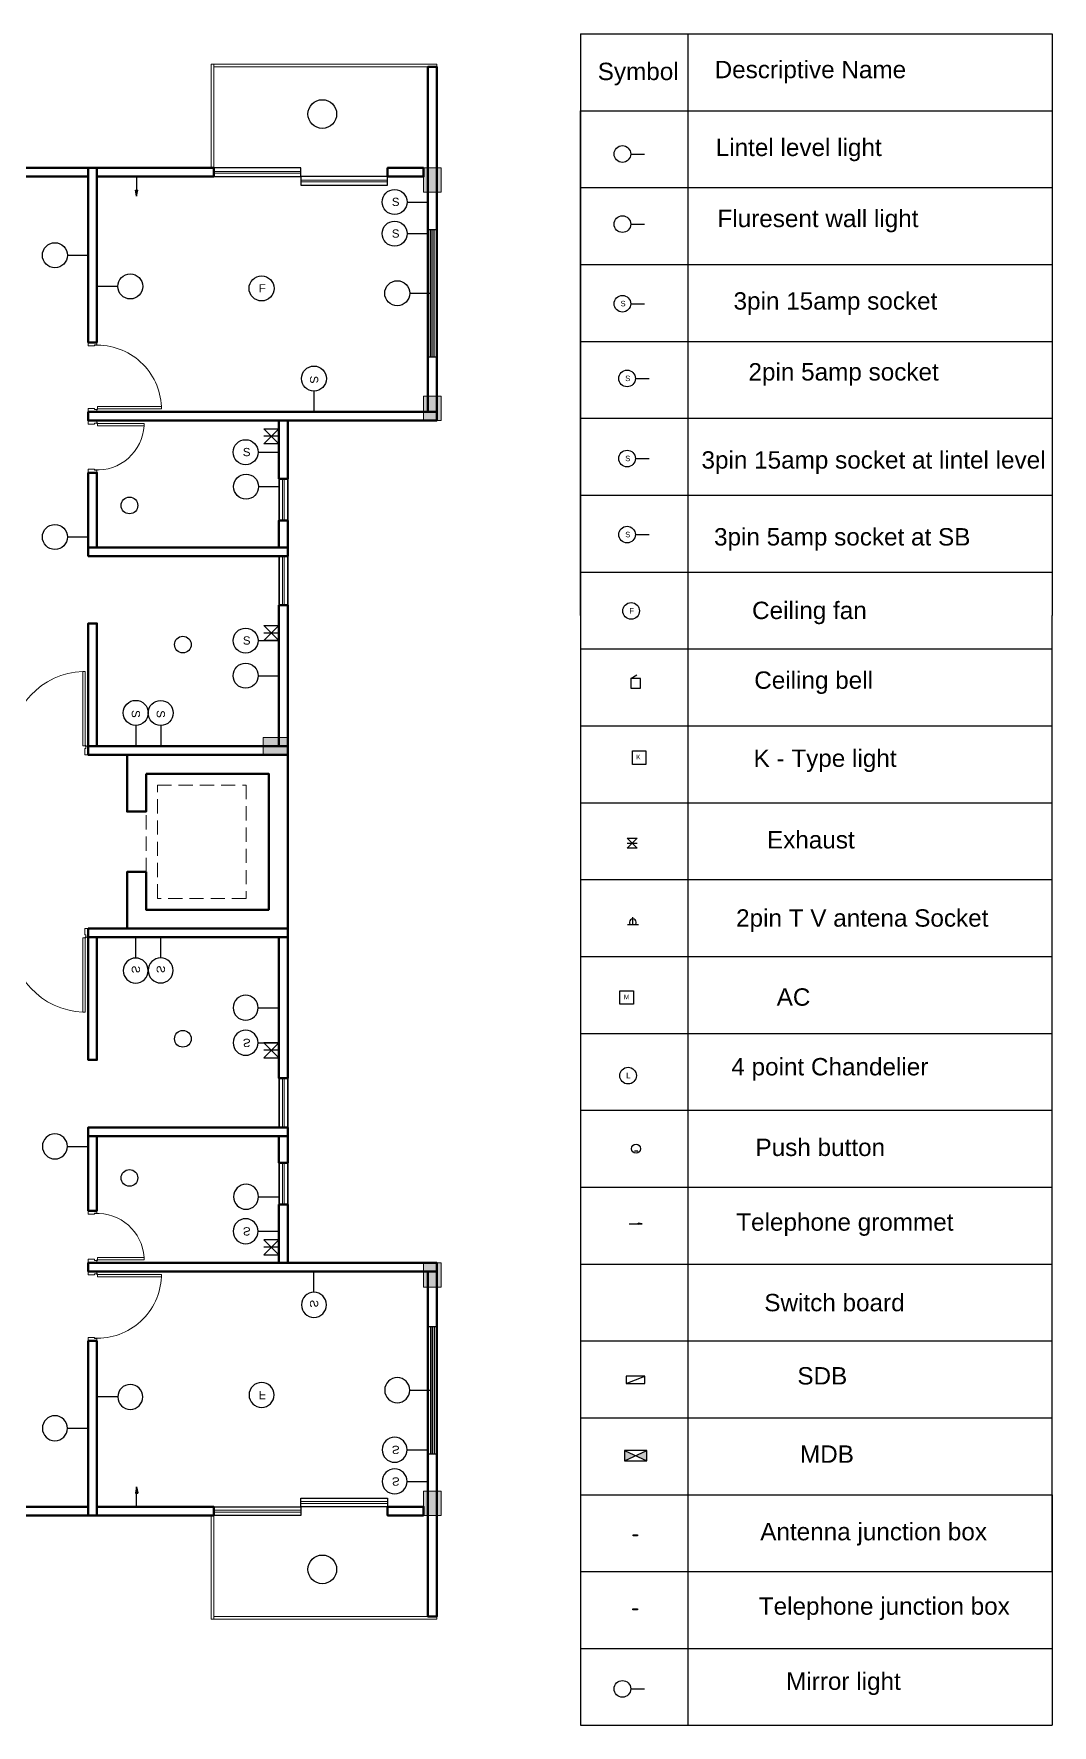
# Model space of a CAD drawing. Header units: feet. Extents: x -557 to 5700, y -423 to 603.
# Drawn here: x 1561 to 2147, y -411 to 563 of the extents above; entities that cross this region are included whole.
import ezdxf

# ---------------------------------------------------------------- set-up
doc = ezdxf.new("R2010")
doc.units = ezdxf.units.FT
doc.header["$LTSCALE"] = 30
doc.header["$MEASUREMENT"] = 0
doc.linetypes.add('HIDDEN', pattern=[0.375, 0.25, -0.125])
for name, color, linetype, lineweight in [('3 bed', 7, 'Continuous', 0), ('Door', 36, 'Continuous', 18), ('FINAL STRUCTURE', 250, 'Continuous', 0), ('h', 250, 'HIDDEN', 5), ('NF_16.02.2022', 7, 'Continuous', 0), ('wall', 250, 'Continuous', 100), ('window', 250, 'Continuous', 0)]:
    doc.layers.add(name, color=color, linetype=linetype, lineweight=lineweight)
doc.layers.add('FINAL SHEET', color=7, linetype='Continuous')
doc.styles.get("Standard").update_dxf_attribs({"font": 'arial.ttf'})

# ---------------------------------------------------------------- blocks, each defined once
blk = doc.blocks.new('*U60')
blk.add_lwpolyline([(12498666, -555594), (12499374, -555594), (12499374, -555719), (12498666, -555719)], close=True)
at = {"lineweight": 30}
blk.add_lwpolyline([(12498666, -555594), (12498666, -555719), (12499374, -555719), (12499374, -555594)], close=True, dxfattribs=at)
at = {"layer": 'window'}
blk.add_lwpolyline([(12498666, -555644), (12498666, -555669), (12499374, -555669), (12499374, -555644)], close=True, dxfattribs=at)
blk = doc.blocks.new('*U61')
blk.add_lwpolyline([(12498003, -555594), (12498603, -555594), (12498603, -555719), (12498003, -555719)], close=True)
at = {"lineweight": 30}
blk.add_lwpolyline([(12498003, -555594), (12498003, -555719), (12498603, -555719), (12498603, -555594)], close=True, dxfattribs=at)
at = {"layer": 'window'}
blk.add_lwpolyline([(12498003, -555644), (12498003, -555669), (12498603, -555669), (12498603, -555644)], close=True, dxfattribs=at)
blk = doc.blocks.new('*U55')
for points in [[(-750, -56.5), (-744, -56.5), (-744, -62.5), (-715, -62.5), (-715, -27.5), (-700, -27.5), (-700, 62.5), (-744, 62.5), (-744, 56.5), (-750, 56.5), (-750, 62.5), (-750, -62.5)], [(0, -56.5), (-6, -56.5), (-6, -62.5), (-35, -62.5), (-35, -27.5), (-50, -27.5), (-50, 62.5), (-6, 62.5), (-6, 56.5), (0, 56.5), (0, 62.5), (0, -62.5)], [(-707.5, -740), (-707.5, -70), (-672.5, -70), (-672.5, -740)]]:
    blk.add_lwpolyline(points, close=True)
blk.add_lwpolyline([(-707.5, -70), (-712.5, -67.5), (-715, -62.5)])
blk.add_circle((-712.5, -67.5), 5)
blk.add_arc((-712.5, -67.5), 673.7, 273.40392, 3.40392)
blk = doc.blocks.new('*U53')
for points in [[(-1000, -56.5), (-994, -56.5), (-994, -62.5), (-965, -62.5), (-965, -27.5), (-950, -27.5), (-950, 62.5), (-994, 62.5), (-994, 56.5), (-1000, 56.5), (-1000, 62.5), (-1000, -62.5)], [(0, -56.5), (-6, -56.5), (-6, -62.5), (-35, -62.5), (-35, -27.5), (-50, -27.5), (-50, 62.5), (-6, 62.5), (-6, 56.5), (0, 56.5), (0, 62.5), (0, -62.5)], [(-42.5, -990), (-42.5, -70), (-77.5, -70), (-77.5, -990)]]:
    blk.add_lwpolyline(points, close=True)
blk.add_lwpolyline([(-42.5, -70), (-37.5, -67.5), (-35, -62.5)])
blk.add_circle((-37.5, -67.5), 5)
blk.add_arc((-37.5, -67.5), 923.4, 177.51719, 267.51719)
blk = doc.blocks.new('*U54')
for points in [[(-1107.5, 1140), (-1107.5, 70), (-1072.5, 70), (-1072.5, 1140)], [(-1150, 56.5), (-1144, 56.5), (-1144, 62.5), (-1115, 62.5), (-1115, 27.5), (-1100, 27.5), (-1100, -62.5), (-1144, -62.5), (-1144, -56.5), (-1150, -56.5), (-1150, -62.5), (-1150, 62.5)], [(0, 56.5), (-6, 56.5), (-6, 62.5), (-35, 62.5), (-35, 27.5), (-50, 27.5), (-50, -62.5), (-6, -62.5), (-6, -56.5), (0, -56.5), (0, -62.5), (0, 62.5)]]:
    blk.add_lwpolyline(points, close=True)
blk.add_lwpolyline([(-1107.5, 70), (-1112.5, 67.5), (-1115, 62.5)])
blk.add_circle((-1112.5, 67.5), 5)
blk.add_arc((-1112.5, 67.5), 1073.2, 357.86408, 87.86408)
blk = doc.blocks.new('*U58')
blk.add_lwpolyline([(12498290, -555594), (12499540, -555594), (12499540, -555719), (12498290, -555719)], close=True)
at = {"lineweight": 30}
blk.add_lwpolyline([(12498290, -555594), (12498290, -555719), (12499540, -555719), (12499540, -555594)], close=True, dxfattribs=at)
at = {"layer": 'window'}
blk.add_lwpolyline([(12498290, -555644), (12498290, -555669), (12499540, -555669), (12499540, -555644)], close=True, dxfattribs=at)
blk = doc.blocks.new('FINAL STRUCTURE')
at = {"layer": 'FINAL STRUCTURE'}
blk.add_hatch(color=256, dxfattribs=at).paths.add_polyline_path([(16171863, 1282315), (16171863, 1281965), (16172113, 1281965), (16172113, 1282315)])
blk.add_lwpolyline([(16171863, 1282315), (16171863, 1281965), (16172113, 1281965), (16172113, 1282315)], close=True, dxfattribs=at)
blk = doc.blocks.new('lift-8p')
at = {"layer": 'h'}
blk.add_line((75, 16), (75, -16), dxfattribs=at)
blk.add_lwpolyline([(69, 30), (69, -30), (22, -30), (22, 30)], close=True, dxfattribs=at)
at = {"layer": 'wall', "lineweight": 50}
blk.add_lwpolyline([(75, -36), (10, -36), (10, 36), (75, 36), (75, 16), (85, 16), (85, 46), (0, 46), (0, -46), (85, -46), (85, -16), (75, -16)], close=True, dxfattribs=at)
blk = doc.blocks.new('erff')
at = {"layer": 'wall', "xscale": 25.35278301872314, "yscale": 25.35278301872314, "zscale": 25.35278301872314, "rotation": 90}
blk.add_blockref('lift-8p', (15643917, 1480724), dxfattribs=at)
blk = doc.blocks.new('TYNMTYM')
h = blk.add_hatch(color=256)
h.dxf.hatch_style = 1
h.paths.add_polyline_path([(1092.8, 787.2), (1092.8, 786.4), (1097, 786.4)])
h.paths.add_polyline_path([(1097, 786.4), (1092.8, 786.4), (1092.8, 785.7)])
for p, q in [((1083.3, 786.4), (1097, 786.4)), ((1097, 786.4), (1092.8, 787.2)), ((1092.8, 785.7), (1092.8, 787.2)), ((1097, 786.4), (1092.8, 785.7))]:
    blk.add_line(p, q)
blk = doc.blocks.new('fgrn')
blk.add_line((999.94, 781.66), (989.94, 781.66))
blk.add_circle((1005.94, 781.66), 6)
blk = doc.blocks.new('rgfnh')
blk.add_line((1024.12, 801.53), (1034.12, 801.53))
blk.add_circle((1018.12, 801.53), 6)
blk = doc.blocks.new('efdb')
blk.add_line((1057.7, 765.2), (1066.7, 765.2))
for points in [[(1057.7, 769.7), (1066.7, 769.7), (1057.7, 760.7)], [(1057.7, 769.7), (1066.7, 760.7), (1057.7, 760.7)]]:
    blk.add_lwpolyline(points)
blk = doc.blocks.new('eb')
blk.add_line((1033.2, 780.6), (1037.6, 783.4))
blk.add_lwpolyline([(1033.2, 773.6), (1040.2, 773.6), (1040.2, 780.6), (1033.2, 780.6)], close=True)
blk = doc.blocks.new('RTB')
h = blk.add_hatch(color=1)
h.dxf.hatch_style = 1
h.paths.add_polyline_path([(1080.3, 779.6), (1080.9, 779.6), (1080.9, 782.4), (1080.3, 782.4)])
blk.add_lwpolyline([(1080.3, 782.4), (1080.9, 782.4), (1080.9, 779.6), (1080.3, 779.6)], close=True)
blk = doc.blocks.new('FG N')
at = {"true_color": 0x6e28b8}
h = blk.add_hatch(color=192, dxfattribs=at)
h.dxf.hatch_style = 1
h.paths.add_polyline_path([(1079.6, 782.3), (1079, 782.3), (1079, 779.6), (1079.6, 779.6)])
blk.add_lwpolyline([(1079, 782.3), (1079.6, 782.3), (1079.6, 779.6), (1079, 779.6)], close=True)
blk = doc.blocks.new('TUK')
blk.add_line((1399.21, 816.29), (1407.21, 816.29))
blk.add_circle((1394.41, 816.29), 4.8)
at = {"color": 3, "insert": (1393.34, 817.92), "char_height": 3.16, "attachment_point": 1}
blk.add_mtext_dynamic_manual_height_columns('S', width=98.4707, gutter_width=15.81, heights=[0], dxfattribs=at)
blk = doc.blocks.new('GIL')
blk.add_line((1401.9, 773.24), (1409.9, 773.24))
blk.add_circle((1397.1, 773.24), 4.8)
at = {"insert": (1396.03, 774.87), "char_height": 3.16, "attachment_point": 1}
blk.add_mtext_dynamic_manual_height_columns('S', width=98.4707, gutter_width=15.81, heights=[0], dxfattribs=at)
blk = doc.blocks.new('DGB')
for p, q in [((1397.27, 458.82), (1403.64, 458.82)), ((1400.46, 458.82), (1400.46, 463.03))]:
    blk.add_line(p, q)
blk.add_arc((1400.46, 460.04), 1.99, 322.01631, 217.98369)
blk = doc.blocks.new('VMFJY')
blk.add_lwpolyline([(1400.17, 558.71), (1407.9, 558.71), (1407.9, 550.99), (1400.17, 550.99)], close=True)
at = {"color": 1, "insert": (1402.35, 556.58), "char_height": 2.73, "attachment_point": 1}
blk.add_mtext_dynamic_manual_height_columns('K', width=73.0379, gutter_width=13.66, heights=[0], dxfattribs=at)
blk = doc.blocks.new('FUK')
blk.add_lwpolyline([(1083.96, 783.55), (1090.96, 783.55), (1090.96, 776.55), (1083.96, 776.55)], close=True)
at = {"color": 1, "insert": (1085.93, 781.62), "char_height": 2.48, "attachment_point": 1}
blk.add_mtext_dynamic_manual_height_columns('M', width=66.1939, gutter_width=12.38, heights=[0], dxfattribs=at)
blk = doc.blocks.new('GUIL')
blk.add_circle((1397.67, 371.74), 4.8)
at = {"insert": (1396.6, 373.37), "char_height": 3.16, "attachment_point": 1}
blk.add_mtext_dynamic_manual_height_columns('L', width=98.4707, gutter_width=15.81, heights=[0], dxfattribs=at)
blk = doc.blocks.new('GILFJ')
blk.add_circle((1414.99, 386.79), 4.8)
at = {"insert": (1413.92, 388.42), "char_height": 3.16, "attachment_point": 1}
blk.add_mtext_dynamic_manual_height_columns('F', width=98.4707, gutter_width=15.81, heights=[0], dxfattribs=at)
blk = doc.blocks.new('YDTR7IK')
blk.add_line((1054.5, 748.6), (1058.1, 748.6))
blk.add_circle((1056.3, 750.8), 4.8)
blk = doc.blocks.new('RYFMH')
blk.add_line((1066.5, 785.8), (1077.8, 790.3))
blk.add_lwpolyline([(1077.8, 790.3), (1066.5, 790.3), (1066.5, 785.8), (1077.8, 785.8)], close=True)
blk = doc.blocks.new('EGBDTG')
h = blk.add_hatch(color=256)
h.dxf.hatch_style = 1
h.paths.add_polyline_path([(1115.3, 784), (1108.6, 780.9), (1115.3, 777.8)])
h.paths.add_polyline_path([(1101.8, 777.8), (1108.6, 780.9), (1101.8, 784)])
for p, q in [((1101.8, 777.8), (1115.3, 784)), ((1101.8, 784), (1115.3, 777.8))]:
    blk.add_line(p, q)
blk.add_lwpolyline([(1115.3, 784), (1101.8, 784), (1101.8, 777.8), (1115.3, 777.8)], close=True)

msp = doc.modelspace()

# ---------------------------------------------------------------- linework, layer by layer
for p, q in [((1875.88493, 562.99848), (2147.27299, 562.99848)), ((1875.88493, 562.99848), (1875.88493, -411.00018)), ((1937.64869, 562.99848), (1937.64869, -411.00018)), ((2147.27299, 562.99848), (2147.27299, 227.99113)), ((1875.88493, 227.99113), (1875.88493, 518.72124)), ((1875.88493, 518.72124), (1880.79694, 518.72124)), ((1875.88493, 518.72124), (2147.27299, 518.72124)), ((1880.79694, 518.72124), (2147.27299, 518.72124)), ((1875.88493, 474.44401), (2147.27299, 474.44401)), ((1875.88493, 430.16678), (2147.27299, 430.16678)), ((1875.88493, 385.88954), (2147.27299, 385.88954)), ((1875.88493, 341.61231), (2147.27299, 341.61231)), ((1875.88493, 297.33508), (2147.27299, 297.33508)), ((1875.88493, 253.05784), (2147.27299, 253.05784)), ((2147.27299, -322.54618), (2147.27299, 227.99113)), ((1875.88493, 208.78061), (2147.27299, 208.78061)), ((1875.88493, 164.50338), (2147.27299, 164.50338)), ((1875.88493, 120.22615), (2147.27299, 120.22615)), ((1875.88493, 75.94891), (2147.27299, 75.94891)), ((1875.88493, 31.67168), (2147.27299, 31.67168)), ((1875.88493, 31.67168), (2147.27299, 31.67168)), ((1875.88493, -12.60555), (2147.27299, -12.60555)), ((1875.88493, -56.88279), (2147.27299, -56.88279)), ((1875.88493, -101.16002), (2147.27299, -101.16002)), ((1875.88493, -145.43725), (2147.27299, -145.43725)), ((1875.88493, -189.71448), (2147.27299, -189.71448)), ((1875.88493, -233.99172), (2147.27299, -233.99172)), ((1875.88493, -278.26895), (2147.27299, -278.26895)), ((2147.27299, -278.26895), (2147.27299, -411.00018)), ((1875.88493, -322.54618), (2147.27299, -322.54618)), ((1875.88493, -366.77318), (2147.27299, -366.77318)), ((1875.88493, -411.00018), (2147.27299, -411.00018))]:
    msp.add_line(p, q)
for centre, radius in [((1727.30958, 516.81335), 8.25662), ((1616.34875, 291.40699), 4.8), ((1647.07181, 211.262), 4.8), ((1647.07181, -15.73124), 4.8), ((1616.34875, -95.87623), 4.8), ((1727.30958, -321.28259), 8.25662)]:
    msp.add_circle(centre, radius)
at = {"layer": 'FINAL SHEET'}
for p, q in [((1788.11146, 450.28037, -64.13599), (1793.11146, 450.28037, -64.13599)), ((1789.61146, 376.94037, -64.13599), (1789.61146, 450.28037, -64.13599)), ((1790.61146, 376.94037, -64.13599), (1790.61146, 450.28037, -64.13599)), ((1791.61146, 376.94037, -64.13599), (1791.61146, 450.28037, -64.13599)), ((1788.11146, 376.94037, -64.13599), (1793.11146, 376.94037, -64.13599)), ((1707.38378, 147.76538, -64.13599), (1707.38378, 42.76538, -64.13599)), ((1788.11146, -181.40961, -64.13599), (1793.11146, -181.40961, -64.13599)), ((1789.61146, -181.40961, -64.13599), (1789.61146, -254.74961, -64.13599)), ((1790.61146, -181.40961, -64.13599), (1790.61146, -254.74961, -64.13599)), ((1791.61146, -181.40961, -64.13599), (1791.61146, -254.74961, -64.13599)), ((1788.11146, -254.74961, -64.13599), (1793.11146, -254.74961, -64.13599))]:
    msp.add_line(p, q, dxfattribs=at)
at = {"layer": 'wall', "elevation": -64.13599}
for points in [[(1793.11146, 345.26538), (1788.11146, 345.26538), (1788.11146, 544.02538), (1793.11146, 544.02538)], [(1523.25355, 485.76538), (1523.25355, 480.76538), (1592.61146, 480.76538), (1592.61146, 485.76538)], [(1597.61146, 385.26538), (1592.61146, 385.26538), (1592.61146, 485.76538), (1597.61146, 485.76538)], [(1664.86146, 485.76538), (1664.86146, 480.76538), (1597.61146, 480.76538), (1597.61146, 485.76538)], [(1785.61146, 485.76538), (1785.61146, 480.76538), (1764.86146, 480.76538), (1764.86146, 485.76538)], [(1793.11146, 345.26538), (1793.11146, 340.26538), (1592.61146, 340.26538), (1592.61146, 345.26538)], [(1707.38378, 306.76538), (1702.38378, 306.76538), (1702.38378, 340.26538), (1707.38378, 340.26538)], [(1597.61146, 267.26538), (1592.61146, 267.26538), (1592.61146, 310.26538), (1597.61146, 310.26538)], [(1707.38378, 267.26538), (1702.38378, 267.26538), (1702.38378, 282.76538), (1707.38378, 282.76538)], [(1707.38378, 267.26538), (1707.38378, 262.26538), (1592.61146, 262.26538), (1592.61146, 267.26538)], [(1707.38378, 152.76538), (1702.38378, 152.76538), (1702.38378, 233.96484), (1707.38378, 233.96484)], [(1597.61146, 152.76538), (1592.61146, 152.76538), (1592.61146, 223.45655), (1597.61146, 223.45655)], [(1707.38378, 152.76538), (1707.38378, 147.76538), (1592.61146, 147.76538), (1592.61146, 152.76538)], [(1707.38378, 42.76538), (1707.38378, 47.76538), (1592.61146, 47.76538), (1592.61146, 42.76538)], [(1597.61146, 42.76538), (1592.61146, 42.76538), (1592.61146, -27.92579), (1597.61146, -27.92579)], [(1707.38378, 42.76538), (1702.38378, 42.76538), (1702.38378, -38.43408), (1707.38378, -38.43408)], [(1707.38378, -71.73462), (1707.38378, -66.73462), (1592.61146, -66.73462), (1592.61146, -71.73462)], [(1597.61146, -71.73462), (1592.61146, -71.73462), (1592.61146, -114.73462), (1597.61146, -114.73462)], [(1707.38378, -71.73462), (1702.38378, -71.73462), (1702.38378, -87.23462), (1707.38378, -87.23462)], [(1707.38378, -111.23462), (1702.38378, -111.23462), (1702.38378, -144.73462), (1707.38378, -144.73462)], [(1793.11146, -149.73462), (1793.11146, -144.73462), (1592.61146, -144.73462), (1592.61146, -149.73462)], [(1793.11146, -149.73462), (1788.11146, -149.73462), (1788.11146, -348.49462), (1793.11146, -348.49462)], [(1597.61146, -189.73462), (1592.61146, -189.73462), (1592.61146, -290.23462), (1597.61146, -290.23462)], [(1523.25355, -290.23462), (1523.25355, -285.23462), (1592.61146, -285.23462), (1592.61146, -290.23462)], [(1664.86146, -290.23462), (1664.86146, -285.23462), (1597.61146, -285.23462), (1597.61146, -290.23462)], [(1785.61146, -290.23462), (1785.61146, -285.23462), (1764.86146, -285.23462), (1764.86146, -290.23462)]]:
    msp.add_lwpolyline(points, close=True, dxfattribs=at)
at = {"layer": 'window', "elevation": -64.13599}
for points in [[(1663.36146, 545.52538), (1664.86146, 545.52538), (1664.86146, 485.76538), (1663.36146, 485.76538)], [(1664.86146, 544.02538), (1664.86146, 545.52538), (1793.11146, 545.52538), (1793.11146, 544.02538)], [(1663.36146, -349.99462), (1664.86146, -349.99462), (1664.86146, -290.23462), (1663.36146, -290.23462)], [(1664.86146, -348.49462), (1664.86146, -349.99462), (1793.11146, -349.99462), (1793.11146, -348.49462)]]:
    msp.add_lwpolyline(points, close=True, dxfattribs=at)

# ---------------------------------------------------------------- block references
for name, p, xscale, yscale, zscale in [('rgfnh', (1085.47527, -147.42984), 0.8, 0.8, 0.8), ('GIL', (-326.73117, -693.70794, -64.13599), 1.5, 1.5, 1.5), ('rgfnh', (1085.47527, -187.8203), 0.8, 0.8, 0.8), ('TUK', (-322.70695, -776.51169, -64.13599), 1.5, 1.5, 1.5), ('rgfnh', (351.67208, -526.32078, -64.13599), 1.2, 1.2, 1.2), ('fgrn', (409.68458, -520.47246, -64.13599), 1.2, 1.2, 1.2), ('GILFJ', (-430.11714, -163.81169), 1.5, 1.5, 1.5), ('rgfnh', (548.67208, -548.22579, -64.13599), 1.2, 1.2, 1.2), ('TUK', (-408.43464, -902.35128, -64.13599), 1.5, 1.5, 1.5), ('rgfnh', (461.68323, -659.6072, -64.13599), 1.2, 1.2, 1.2), ('rgfnh', (351.67208, -688.58613, -64.13599), 1.2, 1.2, 1.2), ('TUK', (-408.43464, -1010.86485, -64.13599), 1.5, 1.5, 1.5), ('rgfnh', (461.4444, -768.47105, -64.13599), 1.2, 1.2, 1.2), ('eb', (1078.1882, -432.78359), 0.8, 0.8, 0.8), ('efdb', (1225.75934, -392.83161), 0.6400000000000001, 0.6400000000000001, 0.6400000000000001), ('FUK', (702.56975, -852.6853), 1.103394264127607, 1.103394264127607, 1.103394264127607), ('efdb', (2717.74574, -756.93563, -64.13599), -0.9600000000000002, 0.9600000000000002, 0.9600000000000002), ('YDTR7IK', (1330.88828, -489.12128), 0.5462204590808405, 0.5462204590808405, 0.5462204590808405), ('TYNMTYM', (1315.31252, -549.59819), 0.5433556177277198, 0.5433556177277198, 0.5433556177277198), ('efdb', (2717.74574, -870.3359, -64.13599), -0.9600000000000002, 0.9600000000000002, 0.9600000000000002), ('RYFMH', (878.23397, -968.63187), 0.96, 0.96, 0.96), ('EGBDTG', (843.45365, -1005.55151), 0.96, 0.96, 0.96), ('rgfnh', (1085.47527, -1031.31215), 0.8, 0.8, 0.8)]:
    msp.add_blockref(name, p, dxfattribs=dict(xscale=xscale, yscale=yscale, zscale=zscale))
for name, p, xscale, yscale, zscale, rotation in [('TYNMTYM', (979.52319, 1363.66414, -64.13599), 0.8150334265915797, 0.8150334265915797, 0.8150334265915797, 270), ('TYNMTYM', (979.52319, 1363.66414, -64.13599), 0.8150334265915797, 0.8150334265915797, 0.8150334265915797, 270), ('TUK', (498.06135, 2456.0838, -64.13599), 1.5, 1.5, 1.5, 270), ('efdb', (2717.74574, 1065.86666, -64.13599), 0.9600000000000002, 0.9600000000000002, 0.9600000000000002, 180), ('*U61', (-20521.35626, -499637.35381, -64.13599), 0.0400000000000001, 0.0400000000000001, 0.0400000000000001, 89.99999999999999), ('*U60', (-20521.35626, -499712.69381, -64.13599), 0.0400000000000001, 0.0400000000000001, 0.0400000000000001, 89.99999999999999), ('efdb', (2717.74574, 952.46639, -64.13599), 0.9600000000000002, 0.9600000000000002, 0.9600000000000002, 180), ('TUK', (395.50113, 2263.5838, -64.13599), 1.5, 1.5, 1.5, 270), ('GIL', (474.44288, 2267.54771, -64.13599), 1.5, 1.5, 1.5, 270), ('TUK', (395.50113, -2068.05304, -64.13599), -1.5, 1.5, 1.5, 270), ('GIL', (474.44288, -2072.01695, -64.13599), -1.5, 1.5, 1.5, 270), ('rgfnh', (461.4444, 964.0018, -64.13599), -1.2, 1.2, 1.2, 180), ('TUK', (-408.43464, 1206.3956, -64.13599), -1.5, 1.5, 1.5, 180), ('*U60', (-20521.35626, 499908.22457, -64.13599), -0.0400000000000001, 0.0400000000000001, 0.0400000000000001, 90), ('rgfnh', (351.67208, 884.11689, -64.13599), -1.2, 1.2, 1.2, 180), ('*U61', (-20521.35626, 499832.88457, -64.13599), -0.0400000000000001, 0.0400000000000001, 0.0400000000000001, 90), ('rgfnh', (461.68323, 855.13796, -64.13599), -1.2, 1.2, 1.2, 180), ('TUK', (-408.43464, 1097.88204, -64.13599), -1.5, 1.5, 1.5, 180), ('TUK', (498.06135, -2260.55304, -64.13599), -1.5, 1.5, 1.5, 270), ('GILFJ', (-430.11714, 359.34245), -1.5, 1.5, 1.5, 180), ('rgfnh', (548.67208, 743.75654, -64.13599), -1.2, 1.2, 1.2, 180), ('fgrn', (409.68458, 716.00322, -64.13599), -1.2, 1.2, 1.2, 180), ('rgfnh', (351.67208, 721.85154, -64.13599), -1.2, 1.2, 1.2, 180), ('TUK', (-322.70695, 972.04245, -64.13599), -1.5, 1.5, 1.5, 180), ('GIL', (-326.73117, 889.2387, -64.13599), -1.5, 1.5, 1.5, 180), ('TYNMTYM', (979.52319, -1167.89339, -64.13599), -0.8150334265915797, 0.8150334265915797, 0.8150334265915797, 270), ('TYNMTYM', (979.52319, -1168.13339, -64.13599), -0.8150334265915797, 0.8150334265915797, 0.8150334265915797, 270), ('TYNMTYM', (979.52319, -1168.13339, -64.13599), -0.8150334265915797, 0.8150334265915797, 0.8150334265915797, 270), ('FG N', (2657.18707, -1337.80672), 0.96, 0.96, 0.96, 90), ('RTB', (2657.16014, -1381.67705), 0.96, 0.96, 0.96, 90)]:
    msp.add_blockref(name, p, dxfattribs=dict(xscale=xscale, yscale=yscale, zscale=zscale, rotation=rotation))
for name, p in [('TUK', (505.55591, -408.70256)), ('GIL', (505.55591, -408.70256)), ('GIL', (505.55591, -454.81467)), ('GIL', (505.55591, -498.64844)), ('GILFJ', (490.00655, -156.12716)), ('VMFJY', (505.55591, -408.70256)), ('DGB', (505.55591, -408.70256)), ('GUIL', (505.55591, -408.70256))]:
    msp.add_blockref(name, p)
at = {"layer": '3 bed', "color": 116, "true_color": 0x136734, "xscale": 0.04287326250996088, "yscale": 0.04287326250996088, "zscale": 0.04287326250996088, "rotation": 90}
msp.add_blockref('erff', (65190.8498, -670608.00462, -64.13599), dxfattribs=at)
at = {"layer": 'Door'}
for name, p, xscale, yscale, zscale, rotation in [('*U53', (1595.11146, 345.26538, -64.13599), -0.0400000000000001, 0.0400000000000001, 0.04, 90), ('*U55', (1595.11146, 310.26538, -64.13599), -0.0400000000000001, 0.0400000000000001, 0.04, 90), ('*U54', (1546.61146, 45.26538, -64.13599), 0.04, 0.04, 0.04, 180), ('*U55', (1595.11146, -114.73462, -64.13599), 0.0400000000000001, 0.0400000000000001, 0.0400000000000001, 90.00000000000001), ('*U53', (1595.11146, -149.73462, -64.13599), 0.0400000000000001, 0.0400000000000001, 0.0400000000000001, 90.00000000000001)]:
    msp.add_blockref(name, p, dxfattribs=dict(at, xscale=xscale, yscale=yscale, zscale=zscale, rotation=rotation))
at = {"layer": 'Door', "xscale": -0.04, "yscale": 0.04, "zscale": 0.04}
msp.add_blockref('*U54', (1546.61146, 150.26538, -64.13599), dxfattribs=at)
at = {"layer": 'NF_16.02.2022', "yscale": 0.04, "zscale": 0.04}
for name, p, xscale, rotation in [('*U58', (501646.48065, -21742.97466, -64.13599), 0.04, 180), ('*U58', (501696.48065, -21747.97466, -64.13599), 0.04, 180), ('FINAL STRUCTURE', (-49585.23185, 647032.28718, -64.13599), 0.04, 270), ('FINAL STRUCTURE', (-645088.91034, 51133.881, -64.13599), -0.04, 180), ('FINAL STRUCTURE', (-645088.91034, 51002.381, -64.13599), -0.04, 180)]:
    msp.add_blockref(name, p, dxfattribs=dict(at, xscale=xscale, rotation=rotation))
for name, p, xscale in [('FINAL STRUCTURE', (-645088.91034, -50806.85025, -64.13599), 0.04), ('FINAL STRUCTURE', (-645088.91034, -50938.35025, -64.13599), 0.04), ('*U58', (501696.48065, 21943.50542, -64.13599), -0.04), ('*U58', (501646.48065, 21938.50542, -64.13599), -0.04)]:
    msp.add_blockref(name, p, dxfattribs=dict(at, xscale=xscale))

# ---------------------------------------------------------------- texts
at = {"char_height": 10, "attachment_point": 1}
for s, insert in [('Symbol', (1885.78335, 546.35353)), ('Descriptive Name', (1953.04692, 547.4461)), ('Lintel level light', (1953.68808, 502.61966)), ('Fluresent wall light', (1954.68749, 461.67961)), ('3pin 15amp socket', (1963.95081, 414.1764)), ('2pin 5amp socket', (1972.5365, 373.35865)), ('3pin 15amp socket at lintel level', (1945.50332, 322.61474)), ('3pin 5amp socket at SB', (1952.7219, 278.34169)), ('Ceiling fan', (1974.60495, 235.97861)), ('Ceiling bell', (1975.86116, 195.81905)), ('K - Type light', (1975.45566, 150.84821)), ('Exhaust', (1983.17905, 103.88094)), ('2pin T V antena Socket', (1965.4035, 58.83906)), ('AC', (1988.77255, 13.32752)), ('4 point Chandelier', (1962.66631, -26.80583)), ('Push button', (1976.57629, -73.22921)), ('Telephone grommet', (1965.49112, -116.24479)), ('Switch board', (1981.64662, -162.65202)), ('SDB', (2000.64534, -204.8098)), ('MDB', (2002.15777, -249.88107)), ('Antenna junction box', (1979.31335, -294.54709)), ('Telephone junction box', (1978.46724, -337.4165)), ('Mirror light', (1994.21219, -380.66156))]:
    msp.add_mtext_dynamic_manual_height_columns(s, width=1807.9922948, gutter_width=50, heights=[0], dxfattribs=dict(at, insert=insert))

doc.saveas('drawing.dxf')
